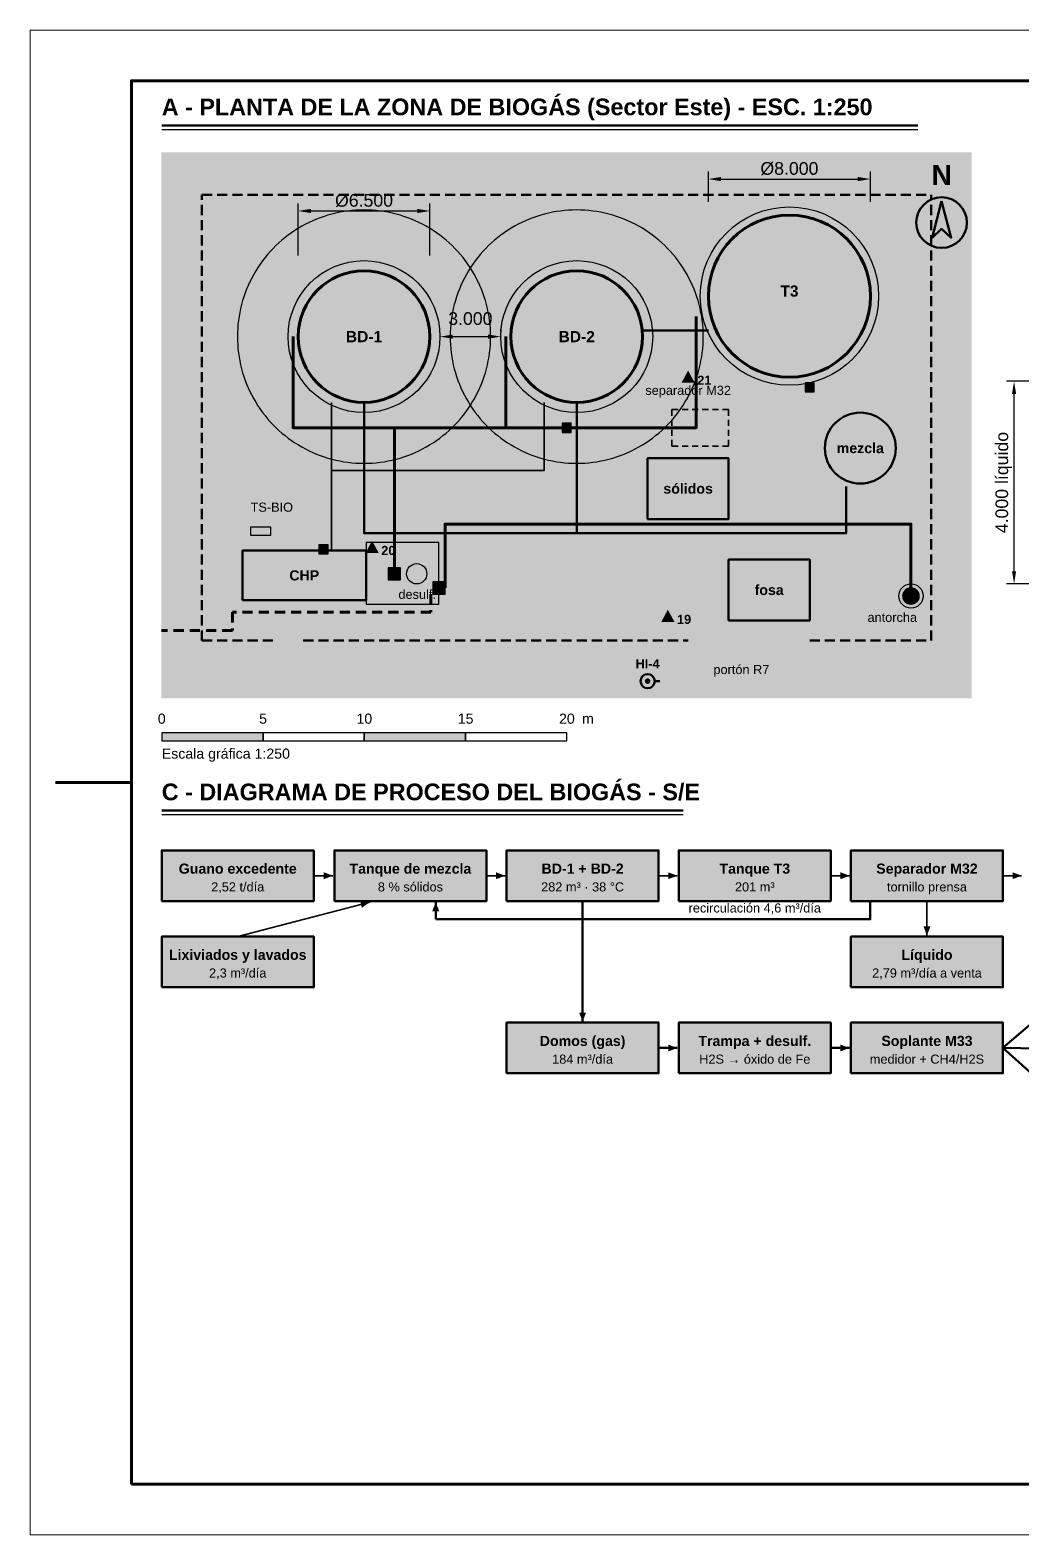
# Model space of a CAD drawing. Header units: millimetres. Extents: x 0 to 420, y 0 to 297.
# Drawn here: x 0 to 195.8, y 0 to 297 of the extents above; entities that cross this region are included whole.
import ezdxf
from ezdxf.enums import TextEntityAlignment as Align

# ---------------------------------------------------------------- set-up
doc = ezdxf.new("R2010")
doc.units = ezdxf.units.MM
doc.header["$LTSCALE"] = 0.5
for name, color, linetype, lineweight in [('CONTORNO', 7, 'CONTINUOUS', 50), ('COTAS', 7, 'CONTINUOUS', 25), ('FINO', 7, 'CONTINUOUS', 25), ('HOJA', 8, 'CONTINUOUS', 13), ('RECUADRO', 7, 'CONTINUOUS', 70), ('RELLENO', 9, 'CONTINUOUS', 13), ('TEXTO', 7, 'CONTINUOUS', 25)]:
    doc.layers.add(name, color=color, linetype=linetype, lineweight=lineweight)
doc.styles.add('NEGRITA', font='arialbd.ttf')
doc.styles.get("Standard").update_dxf_attribs({"font": 'arial.ttf'})
doc.dimstyles.new('IRAM', dxfattribs={"dimtxt": 2.5, "dimasz": 2.5, "dimexe": 1.5, "dimexo": 1, "dimgap": 0.8, "dimtad": 1, "dimdec": 1, "dimtxsty": 'Standard', "dimcen": 2.5, "dimazin": 3, "dimtfac": 1, "dimtmove": 0, "dimatfit": 3})

msp = doc.modelspace()

# ---------------------------------------------------------------- hatches: boundary and pattern name
at = {"layer": 'CONTORNO'}
msp.add_hatch(color=7, dxfattribs=at).paths.add_polyline_path([(180, 263.25), (180, 257.75), (181.9, 256)])
at = {"layer": 'CONTORNO', "true_color": 0x555555}
for points in [[(59.8, 130.1), (58, 130.784), (58, 129.416)], [(93.8, 130.1), (92, 130.784), (92, 129.416)], [(127.8, 130.1), (126, 130.784), (126, 129.416)], [(161.8, 130.1), (160, 130.784), (160, 129.416)], [(195.8, 130.1), (194, 130.784), (194, 129.416)], [(177.1, 118.3), (177.784, 120.1), (176.416, 120.1)]]:
    msp.add_hatch(color=7, dxfattribs=at).paths.add_polyline_path(points)
at = {"layer": 'CONTORNO', "true_color": 0x288cc8}
for points in [[(67.1, 124.9), (65.1857, 125.10809), (65.5306, 123.78428)], [(80.1, 124.9), (79.416, 123.1), (80.784, 123.1)]]:
    msp.add_hatch(color=7, dxfattribs=at).paths.add_polyline_path(points)
at = {"layer": 'CONTORNO', "true_color": 0xd4a700}
for points in [[(109.1, 101.3), (109.784, 103.1), (108.416, 103.1)], [(127.8, 96.1), (126, 96.784), (126, 95.416)], [(161.8, 96.1), (160, 96.784), (160, 95.416)]]:
    msp.add_hatch(color=7, dxfattribs=at).paths.add_polyline_path(points)
at = {"layer": 'RELLENO', "true_color": 0xf2f5ee}
msp.add_hatch(color=7, dxfattribs=at).paths.add_polyline_path([(25.94, 165.1), (185.94, 165.1), (185.94, 272.9), (25.94, 272.9)])
at = {"layer": 'RELLENO', "true_color": 0xfff8e0}
msp.add_hatch(color=7, dxfattribs=at).paths.add_polyline_path([(33.94, 176.5), (177.94, 176.5), (177.94, 264.5), (33.94, 264.5)])
at = {"layer": 'RELLENO', "true_color": 0xdedede}
h = msp.add_hatch(color=7, dxfattribs=at)
edge = h.paths.add_edge_path()
edge.add_arc((149.94, 244.5), 17.6, 0, 360)
at = {"layer": 'RELLENO', "true_color": 0xdae6c8}
h = msp.add_hatch(color=7, dxfattribs=at)
edge = h.paths.add_edge_path()
edge.add_arc((149.94, 244.5), 16, 0, 360)
at = {"layer": 'RELLENO', "true_color": 0xdedede}
h = msp.add_hatch(color=7, dxfattribs=at)
edge = h.paths.add_edge_path()
edge.add_arc((65.94, 236.5), 15, 0, 360)
at = {"layer": 'RELLENO', "true_color": 0xd0e0dc}
h = msp.add_hatch(color=7, dxfattribs=at)
edge = h.paths.add_edge_path()
edge.add_arc((65.94, 236.5), 13, 0, 360)
at = {"layer": 'RELLENO', "true_color": 0xdedede}
h = msp.add_hatch(color=7, dxfattribs=at)
edge = h.paths.add_edge_path()
edge.add_arc((107.94, 236.5), 15, 0, 360)
at = {"layer": 'RELLENO', "true_color": 0xd0e0dc}
h = msp.add_hatch(color=7, dxfattribs=at)
edge = h.paths.add_edge_path()
edge.add_arc((107.94, 236.5), 13, 0, 360)
at = {"layer": 'RELLENO', "true_color": 0xc8102e}
for points in [[(128.64, 227.4), (131.24, 227.4), (129.94, 229.8)], [(66.24, 193.8), (68.84, 193.8), (67.54, 196.2)], [(124.64, 180.2), (127.24, 180.2), (125.94, 182.6)]]:
    msp.add_hatch(color=7, dxfattribs=at).paths.add_polyline_path(points)
at = {"layer": 'RELLENO', "true_color": 0xf0be28}
for points in [[(153.04, 225.6), (154.84, 225.6), (154.84, 227.4), (153.04, 227.4)], [(105.04, 217.6), (106.84, 217.6), (106.84, 219.4), (105.04, 219.4)], [(57.04, 193.6), (58.84, 193.6), (58.84, 195.4), (57.04, 195.4)]]:
    msp.add_hatch(color=7, dxfattribs=at).paths.add_polyline_path(points)
at = {"layer": 'RELLENO', "true_color": 0xe2e2e2}
h = msp.add_hatch(color=7, dxfattribs=at)
edge = h.paths.add_edge_path()
edge.add_arc((163.94, 214.5), 7, 0, 360)
at = {"layer": 'RELLENO', "true_color": 0xece4d6}
msp.add_hatch(color=7, dxfattribs=at).paths.add_polyline_path([(121.94, 200.5), (137.94, 200.5), (137.94, 212.5), (121.94, 212.5)])
at = {"layer": 'RELLENO', "true_color": 0xb7d4c0}
msp.add_hatch(color=7, dxfattribs=at).paths.add_polyline_path([(41.94, 184.5), (66.34, 184.5), (66.34, 194.26), (41.94, 194.26)])
at = {"layer": 'RELLENO', "true_color": 0xececec}
msp.add_hatch(color=7, dxfattribs=at).paths.add_polyline_path([(66.34, 183.7), (80.74, 183.7), (80.74, 195.86), (66.34, 195.86)])
at = {"layer": 'RELLENO', "true_color": 0xffffff}
msp.add_hatch(color=7, dxfattribs=at).paths.add_polyline_path([(70.74, 188.5), (73.14, 188.5), (73.14, 190.9), (70.74, 190.9)])
h = msp.add_hatch(color=7, dxfattribs=at)
edge = h.paths.add_edge_path()
edge.add_arc((76.34, 189.7), 2, 0, 360)
at = {"layer": 'RELLENO', "true_color": 0xcdb896}
msp.add_hatch(color=7, dxfattribs=at).paths.add_polyline_path([(137.94, 180.5), (153.94, 180.5), (153.94, 192.5), (137.94, 192.5)])
at = {"layer": 'RELLENO', "true_color": 0xc8a014}
msp.add_hatch(color=7, dxfattribs=at).paths.add_polyline_path([(79.54, 185.7), (81.94, 185.7), (81.94, 188.1), (79.54, 188.1)])
at = {"layer": 'RELLENO', "true_color": 0x464646}
h = msp.add_hatch(color=7, dxfattribs=at)
edge = h.paths.add_edge_path()
edge.add_arc((173.94, 185.3), 1.52, 0, 360)
at = {"layer": 'RELLENO', "true_color": 0xd8d8d8}
msp.add_hatch(color=7, dxfattribs=at).paths.add_polyline_path([(129.94, 165.1), (161.94, 165.1), (161.94, 176.5), (129.94, 176.5)])
at = {"layer": 'RELLENO', "true_color": 0xc8102e}
h = msp.add_hatch(color=7, dxfattribs=at)
edge = h.paths.add_edge_path()
edge.add_arc((121.94, 168.5), 0.55, 0, 360)
at = {"layer": 'RELLENO', "true_color": 0x000000}
for points in [[(26, 156.7), (46, 156.7), (46, 158.3), (26, 158.3)], [(66, 156.7), (86, 156.7), (86, 158.3), (66, 158.3)]]:
    msp.add_hatch(color=7, dxfattribs=at).paths.add_polyline_path(points)
at = {"layer": 'RELLENO', "true_color": 0xecf3e8}
for points in [[(26, 125.1), (56, 125.1), (56, 135.1), (26, 135.1)], [(60.1, 125.1), (90.1, 125.1), (90.1, 135.1), (60.1, 135.1)], [(94.1, 125.1), (124.1, 125.1), (124.1, 135.1), (94.1, 135.1)], [(128.1, 125.1), (158.1, 125.1), (158.1, 135.1), (128.1, 135.1)], [(162.1, 125.1), (192.1, 125.1), (192.1, 135.1), (162.1, 135.1)]]:
    msp.add_hatch(color=7, dxfattribs=at).paths.add_polyline_path(points)
at = {"layer": 'RELLENO', "true_color": 0xe7eff5}
for points in [[(26, 108.1), (56, 108.1), (56, 118.1), (26, 118.1)], [(162.1, 108.1), (192.1, 108.1), (192.1, 118.1), (162.1, 118.1)]]:
    msp.add_hatch(color=7, dxfattribs=at).paths.add_polyline_path(points)
at = {"layer": 'RELLENO', "true_color": 0xfff3cd}
for points in [[(94.1, 91.1), (124.1, 91.1), (124.1, 101.1), (94.1, 101.1)], [(128.1, 91.1), (158.1, 91.1), (158.1, 101.1), (128.1, 101.1)], [(162.1, 91.1), (192.1, 91.1), (192.1, 101.1), (162.1, 101.1)]]:
    msp.add_hatch(color=7, dxfattribs=at).paths.add_polyline_path(points)

# ---------------------------------------------------------------- linework, layer by layer
at = {"layer": 'CONTORNO'}
for p, q in [((26, 278.2), (175.292, 278.2)), ((26, 143), (128.96, 143))]:
    msp.add_line(p, q, dxfattribs=at)
at = {"layer": 'CONTORNO', "lineweight": 50}
for p, q in [((33.94, 263.5), (33.94, 264.5)), ((33.94, 264.5), (35.94, 264.5)), ((36.94, 264.5), (38.94, 264.5)), ((39.94, 264.5), (41.94, 264.5)), ((42.94, 264.5), (44.94, 264.5)), ((45.94, 264.5), (47.94, 264.5)), ((48.94, 264.5), (50.94, 264.5)), ((51.94, 264.5), (53.94, 264.5)), ((54.94, 264.5), (56.94, 264.5)), ((57.94, 264.5), (59.94, 264.5)), ((60.94, 264.5), (62.94, 264.5)), ((63.94, 264.5), (65.94, 264.5)), ((66.94, 264.5), (68.94, 264.5)), ((69.94, 264.5), (71.94, 264.5)), ((72.94, 264.5), (74.94, 264.5)), ((75.94, 264.5), (77.94, 264.5)), ((78.94, 264.5), (80.94, 264.5)), ((81.94, 264.5), (83.94, 264.5)), ((84.94, 264.5), (86.94, 264.5)), ((87.94, 264.5), (89.94, 264.5)), ((90.94, 264.5), (92.94, 264.5)), ((93.94, 264.5), (95.94, 264.5)), ((96.94, 264.5), (98.94, 264.5)), ((99.94, 264.5), (101.94, 264.5)), ((102.94, 264.5), (104.94, 264.5)), ((105.94, 264.5), (107.94, 264.5)), ((108.94, 264.5), (110.94, 264.5)), ((111.94, 264.5), (113.94, 264.5)), ((114.94, 264.5), (116.94, 264.5)), ((117.94, 264.5), (119.94, 264.5)), ((120.94, 264.5), (122.94, 264.5)), ((123.94, 264.5), (125.94, 264.5)), ((126.94, 264.5), (128.94, 264.5)), ((129.94, 264.5), (131.94, 264.5)), ((132.94, 264.5), (134.94, 264.5)), ((135.94, 264.5), (137.94, 264.5)), ((138.94, 264.5), (140.94, 264.5)), ((141.94, 264.5), (143.94, 264.5)), ((144.94, 264.5), (146.94, 264.5)), ((147.94, 264.5), (149.94, 264.5)), ((150.94, 264.5), (152.94, 264.5)), ((153.94, 264.5), (155.94, 264.5)), ((156.94, 264.5), (158.94, 264.5)), ((159.94, 264.5), (161.94, 264.5)), ((162.94, 264.5), (164.94, 264.5)), ((165.94, 264.5), (167.94, 264.5)), ((168.94, 264.5), (170.94, 264.5)), ((171.94, 264.5), (173.94, 264.5)), ((174.94, 264.5), (176.94, 264.5)), ((177.94, 263.5), (177.94, 264.5)), ((33.94, 260.5), (33.94, 262.5)), ((177.94, 260.5), (177.94, 262.5)), ((33.94, 257.5), (33.94, 259.5)), ((177.94, 257.5), (177.94, 259.5)), ((33.94, 254.5), (33.94, 256.5)), ((177.94, 254.5), (177.94, 256.5)), ((33.94, 251.5), (33.94, 253.5)), ((177.94, 251.5), (177.94, 253.5)), ((33.94, 248.5), (33.94, 250.5)), ((177.94, 248.5), (177.94, 250.5)), ((33.94, 245.5), (33.94, 247.5)), ((177.94, 245.5), (177.94, 247.5)), ((33.94, 242.5), (33.94, 244.5)), ((177.94, 242.5), (177.94, 244.5)), ((33.94, 239.5), (33.94, 241.5)), ((177.94, 239.5), (177.94, 241.5)), ((33.94, 236.5), (33.94, 238.5)), ((177.94, 236.5), (177.94, 238.5)), ((33.94, 233.5), (33.94, 235.5)), ((177.94, 233.5), (177.94, 235.5)), ((33.94, 230.5), (33.94, 232.5)), ((177.94, 230.5), (177.94, 232.5)), ((33.94, 227.5), (33.94, 229.5)), ((177.94, 227.5), (177.94, 229.5)), ((33.94, 224.5), (33.94, 226.5)), ((177.94, 224.5), (177.94, 226.5)), ((33.94, 221.5), (33.94, 223.5)), ((177.94, 221.5), (177.94, 223.5)), ((33.94, 218.5), (33.94, 220.5)), ((177.94, 218.5), (177.94, 220.5)), ((33.94, 215.5), (33.94, 217.5)), ((177.94, 215.5), (177.94, 217.5)), ((33.94, 212.5), (33.94, 214.5)), ((177.94, 212.5), (177.94, 214.5)), ((33.94, 209.5), (33.94, 211.5)), ((177.94, 209.5), (177.94, 211.5)), ((33.94, 206.5), (33.94, 208.5)), ((177.94, 206.5), (177.94, 208.5)), ((33.94, 203.5), (33.94, 205.5)), ((177.94, 203.5), (177.94, 205.5)), ((33.94, 200.5), (33.94, 202.5)), ((177.94, 200.5), (177.94, 202.5)), ((33.94, 197.5), (33.94, 199.5)), ((177.94, 197.5), (177.94, 199.5)), ((33.94, 194.5), (33.94, 196.5)), ((177.94, 194.5), (177.94, 196.5)), ((33.94, 191.5), (33.94, 193.5)), ((177.94, 191.5), (177.94, 193.5)), ((33.94, 188.5), (33.94, 190.5)), ((177.94, 188.5), (177.94, 190.5)), ((33.94, 185.5), (33.94, 187.5)), ((177.94, 185.5), (177.94, 187.5)), ((33.94, 182.5), (33.94, 184.5)), ((177.94, 182.5), (177.94, 184.5)), ((33.94, 179.5), (33.94, 181.5)), ((177.94, 179.5), (177.94, 181.5)), ((33.94, 176.5), (33.94, 178.5)), ((177.94, 176.5), (177.94, 178.5)), ((33.94, 176.5), (35.94, 176.5)), ((36.94, 176.5), (38.94, 176.5)), ((39.94, 176.5), (41.94, 176.5)), ((42.94, 176.5), (44.94, 176.5)), ((45.94, 176.5), (47.94, 176.5)), ((53.94, 176.5), (55.94, 176.5)), ((56.94, 176.5), (58.94, 176.5)), ((59.94, 176.5), (61.94, 176.5)), ((62.94, 176.5), (64.94, 176.5)), ((65.94, 176.5), (67.94, 176.5)), ((68.94, 176.5), (70.94, 176.5)), ((71.94, 176.5), (73.94, 176.5)), ((74.94, 176.5), (76.94, 176.5)), ((77.94, 176.5), (79.94, 176.5)), ((80.94, 176.5), (82.94, 176.5)), ((83.94, 176.5), (85.94, 176.5)), ((86.94, 176.5), (88.94, 176.5)), ((89.94, 176.5), (91.94, 176.5)), ((92.94, 176.5), (94.94, 176.5)), ((95.94, 176.5), (97.94, 176.5)), ((98.94, 176.5), (100.94, 176.5)), ((101.94, 176.5), (103.94, 176.5)), ((104.94, 176.5), (106.94, 176.5)), ((107.94, 176.5), (109.94, 176.5)), ((110.94, 176.5), (112.94, 176.5)), ((113.94, 176.5), (115.94, 176.5)), ((116.94, 176.5), (118.94, 176.5)), ((119.94, 176.5), (121.94, 176.5)), ((122.94, 176.5), (124.94, 176.5)), ((125.94, 176.5), (127.94, 176.5)), ((128.94, 176.5), (129.94, 176.5)), ((153.94, 176.5), (155.94, 176.5)), ((156.94, 176.5), (158.94, 176.5)), ((159.94, 176.5), (161.94, 176.5)), ((162.94, 176.5), (164.94, 176.5)), ((165.94, 176.5), (167.94, 176.5)), ((168.94, 176.5), (170.94, 176.5)), ((171.94, 176.5), (173.94, 176.5)), ((174.94, 176.5), (176.94, 176.5))]:
    msp.add_line(p, q, dxfattribs=at)
at = {"layer": 'CONTORNO', "lineweight": 35}
for p, q in [((127.94, 222.1), (126.74, 222.1)), ((126.74, 222.1), (126.74, 220.9)), ((126.74, 220.1), (126.74, 218.9)), ((129.94, 222.1), (128.74, 222.1)), ((131.94, 222.1), (130.74, 222.1)), ((133.94, 222.1), (132.74, 222.1)), ((135.94, 222.1), (134.74, 222.1)), ((137.94, 222.1), (136.74, 222.1)), ((137.94, 220.9), (137.94, 222.1)), ((137.94, 218.9), (137.94, 220.1)), ((126.74, 218.1), (126.74, 216.9)), ((137.94, 216.9), (137.94, 218.1)), ((126.74, 216.1), (126.74, 214.9)), ((126.74, 214.9), (127.94, 214.9)), ((128.74, 214.9), (129.94, 214.9)), ((130.74, 214.9), (131.94, 214.9)), ((132.74, 214.9), (133.94, 214.9)), ((134.74, 214.9), (135.94, 214.9)), ((136.74, 214.9), (137.94, 214.9)), ((137.94, 214.9), (137.94, 216.1))]:
    msp.add_line(p, q, dxfattribs=at)
at = {"layer": 'CONTORNO', "lineweight": 70, "true_color": 0xd4a700}
for p, q in [((79.14, 185.7), (79.14, 183.7)), ((40.74, 182.1), (39.94, 182.1)), ((39.94, 182.1), (39.94, 180.1)), ((43.94, 182.1), (41.94, 182.1)), ((47.14, 182.1), (45.14, 182.1)), ((50.34, 182.1), (48.34, 182.1)), ((53.54, 182.1), (51.54, 182.1)), ((56.74, 182.1), (54.74, 182.1)), ((59.94, 182.1), (57.94, 182.1)), ((63.14, 182.1), (61.14, 182.1)), ((66.34, 182.1), (64.34, 182.1)), ((69.54, 182.1), (67.54, 182.1)), ((72.74, 182.1), (70.74, 182.1)), ((75.94, 182.1), (73.94, 182.1)), ((79.14, 182.1), (77.14, 182.1)), ((79.14, 182.5), (79.14, 182.1)), ((27.14, 178.5), (25.94, 178.5)), ((30.34, 178.5), (28.34, 178.5)), ((33.54, 178.5), (31.54, 178.5)), ((36.74, 178.5), (34.74, 178.5)), ((39.94, 178.5), (37.94, 178.5)), ((39.94, 178.9), (39.94, 178.5))]:
    msp.add_line(p, q, dxfattribs=at)
at = {"layer": 'CONTORNO', "true_color": 0xc8102e}
msp.add_line((123.34, 168.5), (124.34, 168.5), dxfattribs=at)
at = {"layer": 'CONTORNO', "lineweight": 35, "true_color": 0x555555}
for p, q in [((56, 130.1), (59.8, 130.1)), ((90.1, 130.1), (93.8, 130.1)), ((124.1, 130.1), (127.8, 130.1)), ((158.1, 130.1), (161.8, 130.1)), ((192.1, 130.1), (195.8, 130.1)), ((177.1, 125.1), (177.1, 118.3))]:
    msp.add_line(p, q, dxfattribs=at)
at = {"layer": 'CONTORNO', "lineweight": 35, "true_color": 0x288cc8}
msp.add_line((41, 118.1), (67.1, 124.9), dxfattribs=at)
at = {"layer": 'CONTORNO', "lineweight": 50, "true_color": 0x288cc8}
msp.add_line((80.1, 121.5), (80.1, 124.9), dxfattribs=at)
at = {"layer": 'CONTORNO', "lineweight": 50, "true_color": 0xd4a700}
for p, q in [((109.1, 125.1), (109.1, 101.3)), ((192.1, 96.1), (205.7, 107.8)), ((124.1, 96.1), (127.8, 96.1)), ((158.1, 96.1), (161.8, 96.1)), ((192.1, 96.1), (205.7, 95.9)), ((192.1, 96.1), (205.7, 83.9))]:
    msp.add_line(p, q, dxfattribs=at)
at = {"layer": 'CONTORNO'}
for points in [[(180, 263.25), (178.1, 256), (180, 257.75), (181.9, 256)], [(121.94, 200.5), (137.94, 200.5), (137.94, 212.5), (121.94, 212.5)], [(41.94, 184.5), (66.34, 184.5), (66.34, 194.26), (41.94, 194.26)], [(137.94, 180.5), (153.94, 180.5), (153.94, 192.5), (137.94, 192.5)]]:
    msp.add_lwpolyline(points, close=True, dxfattribs=at)
at = {"layer": 'CONTORNO', "lineweight": 70, "true_color": 0xd4a700}
for points in [[(51.94, 236.5), (51.94, 218.5), (131.54, 218.5), (131.54, 240.5)], [(93.94, 236.5), (93.94, 218.5)], [(71.94, 218.5), (71.94, 190.9)], [(81.94, 186.9), (81.94, 199.5), (173.94, 199.5), (173.94, 185.3)]]:
    msp.add_lwpolyline(points, dxfattribs=at)
at = {"layer": 'CONTORNO', "lineweight": 50, "true_color": 0x808080}
for points in [[(120.94, 237.7), (133.94, 237.7)], [(107.94, 197.7), (65.94, 197.7), (65.94, 223.5)], [(161.14, 206.9), (161.14, 197.7), (107.94, 197.7), (107.94, 223.5)]]:
    msp.add_lwpolyline(points, dxfattribs=at)
at = {"layer": 'CONTORNO', "lineweight": 35, "true_color": 0xdc2828}
for points in [[(59.54, 223.5), (59.54, 210.1), (59.54, 210.1), (59.54, 194.26)], [(101.54, 223.5), (101.54, 210.1), (59.54, 210.1), (59.54, 194.26)]]:
    msp.add_lwpolyline(points, dxfattribs=at)
at = {"layer": 'CONTORNO', "lineweight": 50}
for points in [[(26, 125.1), (56, 125.1), (56, 135.1), (26, 135.1)], [(60.1, 125.1), (90.1, 125.1), (90.1, 135.1), (60.1, 135.1)], [(94.1, 125.1), (124.1, 125.1), (124.1, 135.1), (94.1, 135.1)], [(128.1, 125.1), (158.1, 125.1), (158.1, 135.1), (128.1, 135.1)], [(162.1, 125.1), (192.1, 125.1), (192.1, 135.1), (162.1, 135.1)], [(26, 108.1), (56, 108.1), (56, 118.1), (26, 118.1)], [(162.1, 108.1), (192.1, 108.1), (192.1, 118.1), (162.1, 118.1)], [(94.1, 91.1), (124.1, 91.1), (124.1, 101.1), (94.1, 101.1)], [(128.1, 91.1), (158.1, 91.1), (158.1, 101.1), (128.1, 101.1)], [(162.1, 91.1), (192.1, 91.1), (192.1, 101.1), (162.1, 101.1)]]:
    msp.add_lwpolyline(points, close=True, dxfattribs=at)
at = {"layer": 'CONTORNO', "lineweight": 50, "true_color": 0x288cc8}
msp.add_lwpolyline([(165.9, 125.1), (165.9, 121.5), (80.1, 121.5)], dxfattribs=at)
at = {"layer": 'CONTORNO', "lineweight": 25}
for centre, radius in [((149.94, 244.5), 17.6), ((65.94, 236.5), 15), ((107.94, 236.5), 15), ((76.34, 189.7), 2)]:
    msp.add_circle(centre, radius, dxfattribs=at)
at = {"layer": 'CONTORNO'}
for centre, radius in [((180, 259), 5), ((173.94, 185.3), 1.52)]:
    msp.add_circle(centre, radius, dxfattribs=at)
at = {"layer": 'CONTORNO', "lineweight": 70}
for centre, radius in [((149.94, 244.5), 16), ((65.94, 236.5), 13), ((107.94, 236.5), 13)]:
    msp.add_circle(centre, radius, dxfattribs=at)
at = {"layer": 'CONTORNO', "lineweight": 50}
msp.add_circle((163.94, 214.5), 7, dxfattribs=at)
at = {"layer": 'CONTORNO', "true_color": 0xc8102e}
msp.add_circle((121.94, 168.5), 1.4, dxfattribs=at)
at = {"layer": 'FINO'}
for p, q in [((26, 277.4), (175.292, 277.4)), ((26, 142.2), (128.96, 142.2))]:
    msp.add_line(p, q, dxfattribs=at)
at = {"layer": 'FINO', "true_color": 0xd4a700}
for p, q in [((63.53942, 261.38448), (62.74307, 261.29475)), ((64.33824, 261.44863), (63.53942, 261.38448)), ((65.13871, 261.48716), (64.33824, 261.44863)), ((65.94, 261.5), (65.13871, 261.48716)), ((66.74129, 261.48716), (65.94, 261.5)), ((67.54176, 261.44863), (66.74129, 261.48716)), ((68.34058, 261.38448), (67.54176, 261.44863)), ((69.13693, 261.29475), (68.34058, 261.38448)), ((105.53942, 261.38448), (104.74307, 261.29475)), ((106.33824, 261.44863), (105.53942, 261.38448)), ((107.13871, 261.48716), (106.33824, 261.44863)), ((107.94, 261.5), (107.13871, 261.48716)), ((108.74129, 261.48716), (107.94, 261.5)), ((109.54176, 261.44863), (108.74129, 261.48716)), ((110.34058, 261.38448), (109.54176, 261.44863)), ((111.13693, 261.29475), (110.34058, 261.38448)), ((54.37654, 258.66498), (53.67206, 258.28297)), ((55.09291, 259.02422), (54.37654, 258.66498)), ((55.82042, 259.36032), (55.09291, 259.02422)), ((56.55832, 259.67292), (55.82042, 259.36032)), ((57.30587, 259.96171), (56.55832, 259.67292)), ((58.06229, 260.22639), (57.30587, 259.96171)), ((58.82681, 260.4667), (58.06229, 260.22639)), ((59.59864, 260.68237), (58.82681, 260.4667)), ((60.37698, 260.8732), (59.59864, 260.68237)), ((61.16103, 261.03898), (60.37698, 260.8732)), ((61.95, 261.17954), (61.16103, 261.03898)), ((62.74307, 261.29475), (61.95, 261.17954)), ((69.93, 261.17954), (69.13693, 261.29475)), ((70.71897, 261.03898), (69.93, 261.17954)), ((71.50302, 260.8732), (70.71897, 261.03898)), ((72.28136, 260.68237), (71.50302, 260.8732)), ((73.05319, 260.4667), (72.28136, 260.68237)), ((73.81771, 260.22639), (73.05319, 260.4667)), ((74.57413, 259.96171), (73.81771, 260.22639)), ((75.32168, 259.67292), (74.57413, 259.96171)), ((76.05958, 259.36032), (75.32168, 259.67292)), ((76.78709, 259.02422), (76.05958, 259.36032)), ((77.50346, 258.66498), (76.78709, 259.02422)), ((78.20794, 258.28297), (77.50346, 258.66498)), ((96.37654, 258.66498), (95.67206, 258.28297)), ((97.09291, 259.02422), (96.37654, 258.66498)), ((97.82042, 259.36032), (97.09291, 259.02422)), ((98.55832, 259.67292), (97.82042, 259.36032)), ((99.30587, 259.96171), (98.55832, 259.67292)), ((100.06229, 260.22639), (99.30587, 259.96171)), ((100.82681, 260.4667), (100.06229, 260.22639)), ((101.59864, 260.68237), (100.82681, 260.4667)), ((102.37698, 260.8732), (101.59864, 260.68237)), ((103.16103, 261.03898), (102.37698, 260.8732)), ((103.95, 261.17954), (103.16103, 261.03898)), ((104.74307, 261.29475), (103.95, 261.17954)), ((111.93, 261.17954), (111.13693, 261.29475)), ((112.71897, 261.03898), (111.93, 261.17954)), ((113.50302, 260.8732), (112.71897, 261.03898)), ((114.28136, 260.68237), (113.50302, 260.8732)), ((115.05319, 260.4667), (114.28136, 260.68237)), ((115.81771, 260.22639), (115.05319, 260.4667)), ((116.57413, 259.96171), (115.81771, 260.22639)), ((117.32168, 259.67292), (116.57413, 259.96171)), ((118.05958, 259.36032), (117.32168, 259.67292)), ((118.78709, 259.02422), (118.05958, 259.36032)), ((119.50346, 258.66498), (118.78709, 259.02422)), ((120.20794, 258.28297), (119.50346, 258.66498)), ((49.73429, 255.53615), (49.13248, 255.00695)), ((50.35275, 256.04579), (49.73429, 255.53615)), ((50.98724, 256.53534), (50.35275, 256.04579)), ((51.63708, 257.00431), (50.98724, 256.53534)), ((52.30163, 257.4522), (51.63708, 257.00431)), ((52.98019, 257.87857), (52.30163, 257.4522)), ((53.67206, 258.28297), (52.98019, 257.87857)), ((78.89981, 257.87857), (78.20794, 258.28297)), ((79.57837, 257.4522), (78.89981, 257.87857)), ((80.24292, 257.00431), (79.57837, 257.4522)), ((80.89276, 256.53534), (80.24292, 257.00431)), ((81.52725, 256.04579), (80.89276, 256.53534)), ((82.14571, 255.53615), (81.52725, 256.04579)), ((82.74752, 255.00695), (82.14571, 255.53615)), ((91.73429, 255.53615), (91.13248, 255.00695)), ((92.35275, 256.04579), (91.73429, 255.53615)), ((92.98724, 256.53534), (92.35275, 256.04579)), ((93.63708, 257.00431), (92.98724, 256.53534)), ((94.30163, 257.4522), (93.63708, 257.00431)), ((94.98019, 257.87857), (94.30163, 257.4522)), ((95.67206, 258.28297), (94.98019, 257.87857)), ((120.89981, 257.87857), (120.20794, 258.28297)), ((121.57837, 257.4522), (120.89981, 257.87857)), ((122.24292, 257.00431), (121.57837, 257.4522)), ((122.89276, 256.53534), (122.24292, 257.00431)), ((123.52725, 256.04579), (122.89276, 256.53534)), ((124.14571, 255.53615), (123.52725, 256.04579)), ((124.74752, 255.00695), (124.14571, 255.53615)), ((46.90385, 252.70571), (46.39421, 252.08725)), ((47.43305, 253.30752), (46.90385, 252.70571)), ((47.98127, 253.89206), (47.43305, 253.30752)), ((48.54794, 254.45873), (47.98127, 253.89206)), ((49.13248, 255.00695), (48.54794, 254.45873)), ((83.33206, 254.45873), (82.74752, 255.00695)), ((83.89873, 253.89206), (83.33206, 254.45873)), ((84.44695, 253.30752), (83.89873, 253.89206)), ((84.97615, 252.70571), (84.44695, 253.30752)), ((85.48579, 252.08725), (84.97615, 252.70571)), ((88.90385, 252.70571), (88.39421, 252.08725)), ((89.43305, 253.30752), (88.90385, 252.70571)), ((89.98127, 253.89206), (89.43305, 253.30752)), ((90.54794, 254.45873), (89.98127, 253.89206)), ((91.13248, 255.00695), (90.54794, 254.45873)), ((125.33206, 254.45873), (124.74752, 255.00695)), ((125.89873, 253.89206), (125.33206, 254.45873)), ((126.44695, 253.30752), (125.89873, 253.89206)), ((126.97615, 252.70571), (126.44695, 253.30752)), ((127.48579, 252.08725), (126.97615, 252.70571)), ((44.9878, 250.13837), (44.56143, 249.45981)), ((45.43569, 250.80292), (44.9878, 250.13837)), ((45.90466, 251.45276), (45.43569, 250.80292)), ((46.39421, 252.08725), (45.90466, 251.45276)), ((85.97534, 251.45276), (85.48579, 252.08725)), ((86.44431, 250.80292), (85.97534, 251.45276)), ((86.8922, 250.13837), (86.44431, 250.80292)), ((86.9878, 250.13837), (86.56143, 249.45981)), ((87.31857, 249.45981), (86.8922, 250.13837)), ((87.43569, 250.80292), (86.9878, 250.13837)), ((87.90466, 251.45276), (87.43569, 250.80292)), ((88.39421, 252.08725), (87.90466, 251.45276)), ((127.97534, 251.45276), (127.48579, 252.08725)), ((128.44431, 250.80292), (127.97534, 251.45276)), ((128.8922, 250.13837), (128.44431, 250.80292)), ((129.31857, 249.45981), (128.8922, 250.13837)), ((43.07968, 246.61958), (42.76708, 245.88168)), ((43.41578, 247.34709), (43.07968, 246.61958)), ((43.77502, 248.06346), (43.41578, 247.34709)), ((44.15703, 248.76794), (43.77502, 248.06346)), ((44.56143, 249.45981), (44.15703, 248.76794)), ((85.07968, 246.61958), (84.76708, 245.88168)), ((85.41578, 247.34709), (85.07968, 246.61958)), ((85.77502, 248.06346), (85.41578, 247.34709)), ((86.15703, 248.76794), (85.77502, 248.06346)), ((86.56143, 249.45981), (86.15703, 248.76794)), ((87.72297, 248.76794), (87.31857, 249.45981)), ((88.10498, 248.06346), (87.72297, 248.76794)), ((88.46422, 247.34709), (88.10498, 248.06346)), ((88.80032, 246.61958), (88.46422, 247.34709)), ((89.11292, 245.88168), (88.80032, 246.61958)), ((129.72297, 248.76794), (129.31857, 249.45981)), ((130.10498, 248.06346), (129.72297, 248.76794)), ((130.46422, 247.34709), (130.10498, 248.06346)), ((130.80032, 246.61958), (130.46422, 247.34709)), ((131.11292, 245.88168), (130.80032, 246.61958)), ((41.9733, 243.61319), (41.75763, 242.84136)), ((42.21361, 244.37771), (41.9733, 243.61319)), ((42.47829, 245.13413), (42.21361, 244.37771)), ((42.76708, 245.88168), (42.47829, 245.13413)), ((83.9733, 243.61319), (83.75763, 242.84136)), ((84.21361, 244.37771), (83.9733, 243.61319)), ((84.47829, 245.13413), (84.21361, 244.37771)), ((84.76708, 245.88168), (84.47829, 245.13413)), ((89.40171, 245.13413), (89.11292, 245.88168)), ((89.66639, 244.37771), (89.40171, 245.13413)), ((89.9067, 243.61319), (89.66639, 244.37771)), ((90.12237, 242.84136), (89.9067, 243.61319)), ((131.40171, 245.13413), (131.11292, 245.88168)), ((131.66639, 244.37771), (131.40171, 245.13413)), ((131.9067, 243.61319), (131.66639, 244.37771)), ((132.12237, 242.84136), (131.9067, 243.61319)), ((41.40102, 241.27897), (41.26046, 240.49)), ((41.5668, 242.06302), (41.40102, 241.27897)), ((41.75763, 242.84136), (41.5668, 242.06302)), ((83.40102, 241.27897), (83.26046, 240.49)), ((83.5668, 242.06302), (83.40102, 241.27897)), ((83.75763, 242.84136), (83.5668, 242.06302)), ((90.3132, 242.06302), (90.12237, 242.84136)), ((90.47898, 241.27897), (90.3132, 242.06302)), ((90.61954, 240.49), (90.47898, 241.27897)), ((132.3132, 242.06302), (132.12237, 242.84136)), ((132.47898, 241.27897), (132.3132, 242.06302)), ((132.61954, 240.49), (132.47898, 241.27897)), ((40.99137, 238.10176), (40.95284, 237.30129)), ((41.05552, 238.90058), (40.99137, 238.10176)), ((41.14525, 239.69693), (41.05552, 238.90058)), ((41.26046, 240.49), (41.14525, 239.69693)), ((82.99137, 238.10176), (82.95284, 237.30129)), ((83.05552, 238.90058), (82.99137, 238.10176)), ((83.14525, 239.69693), (83.05552, 238.90058)), ((83.26046, 240.49), (83.14525, 239.69693)), ((90.73475, 239.69693), (90.61954, 240.49)), ((90.82448, 238.90058), (90.73475, 239.69693)), ((90.88863, 238.10176), (90.82448, 238.90058)), ((90.92716, 237.30129), (90.88863, 238.10176)), ((132.73475, 239.69693), (132.61954, 240.49)), ((132.82448, 238.90058), (132.73475, 239.69693)), ((132.88863, 238.10176), (132.82448, 238.90058)), ((132.92716, 237.30129), (132.88863, 238.10176)), ((40.95284, 237.30129), (40.94, 236.5)), ((40.94, 236.5), (40.95284, 235.69871)), ((40.95284, 235.69871), (40.99137, 234.89824)), ((40.99137, 234.89824), (41.05552, 234.09942)), ((82.95284, 237.30129), (82.94, 236.5)), ((82.94, 236.5), (82.95284, 235.69871)), ((82.95284, 235.69871), (82.99137, 234.89824)), ((82.99137, 234.89824), (83.05552, 234.09942)), ((90.82448, 234.09942), (90.88863, 234.89824)), ((90.88863, 234.89824), (90.92716, 235.69871)), ((90.94, 236.5), (90.92716, 237.30129)), ((90.92716, 235.69871), (90.94, 236.5)), ((132.82448, 234.09942), (132.88863, 234.89824)), ((132.88863, 234.89824), (132.92716, 235.69871)), ((132.94, 236.5), (132.92716, 237.30129)), ((132.92716, 235.69871), (132.94, 236.5)), ((41.05552, 234.09942), (41.14525, 233.30307)), ((41.14525, 233.30307), (41.26046, 232.51)), ((41.26046, 232.51), (41.40102, 231.72103)), ((41.40102, 231.72103), (41.5668, 230.93698)), ((83.05552, 234.09942), (83.14525, 233.30307)), ((83.14525, 233.30307), (83.26046, 232.51)), ((83.26046, 232.51), (83.40102, 231.72103)), ((83.40102, 231.72103), (83.5668, 230.93698)), ((90.3132, 230.93698), (90.47898, 231.72103)), ((90.47898, 231.72103), (90.61954, 232.51)), ((90.61954, 232.51), (90.73475, 233.30307)), ((90.73475, 233.30307), (90.82448, 234.09942)), ((132.3132, 230.93698), (132.47898, 231.72103)), ((132.47898, 231.72103), (132.61954, 232.51)), ((132.61954, 232.51), (132.73475, 233.30307)), ((132.73475, 233.30307), (132.82448, 234.09942)), ((41.5668, 230.93698), (41.75763, 230.15864)), ((41.75763, 230.15864), (41.9733, 229.38681)), ((41.9733, 229.38681), (42.21361, 228.62229)), ((83.5668, 230.93698), (83.75763, 230.15864)), ((83.75763, 230.15864), (83.9733, 229.38681)), ((83.9733, 229.38681), (84.21361, 228.62229)), ((89.66639, 228.62229), (89.9067, 229.38681)), ((89.9067, 229.38681), (90.12237, 230.15864)), ((90.12237, 230.15864), (90.3132, 230.93698)), ((131.66639, 228.62229), (131.9067, 229.38681)), ((131.9067, 229.38681), (132.12237, 230.15864)), ((132.12237, 230.15864), (132.3132, 230.93698)), ((42.21361, 228.62229), (42.47829, 227.86587)), ((42.47829, 227.86587), (42.76708, 227.11832)), ((42.76708, 227.11832), (43.07968, 226.38042)), ((43.07968, 226.38042), (43.41578, 225.65291)), ((84.21361, 228.62229), (84.47829, 227.86587)), ((84.47829, 227.86587), (84.76708, 227.11832)), ((84.76708, 227.11832), (85.07968, 226.38042)), ((85.07968, 226.38042), (85.41578, 225.65291)), ((88.46422, 225.65291), (88.80032, 226.38042)), ((88.80032, 226.38042), (89.11292, 227.11832)), ((89.11292, 227.11832), (89.40171, 227.86587)), ((89.40171, 227.86587), (89.66639, 228.62229)), ((130.46422, 225.65291), (130.80032, 226.38042)), ((130.80032, 226.38042), (131.11292, 227.11832)), ((131.11292, 227.11832), (131.40171, 227.86587)), ((131.40171, 227.86587), (131.66639, 228.62229)), ((43.41578, 225.65291), (43.77502, 224.93654)), ((43.77502, 224.93654), (44.15703, 224.23206)), ((44.15703, 224.23206), (44.56143, 223.54019)), ((44.56143, 223.54019), (44.9878, 222.86163)), ((44.9878, 222.86163), (45.43569, 222.19708)), ((85.41578, 225.65291), (85.77502, 224.93654)), ((85.77502, 224.93654), (86.15703, 224.23206)), ((86.15703, 224.23206), (86.56143, 223.54019)), ((86.44431, 222.19708), (86.8922, 222.86163)), ((86.56143, 223.54019), (86.9878, 222.86163)), ((86.8922, 222.86163), (87.31857, 223.54019)), ((86.9878, 222.86163), (87.43569, 222.19708)), ((87.31857, 223.54019), (87.72297, 224.23206)), ((87.72297, 224.23206), (88.10498, 224.93654)), ((88.10498, 224.93654), (88.46422, 225.65291)), ((128.44431, 222.19708), (128.8922, 222.86163)), ((128.8922, 222.86163), (129.31857, 223.54019)), ((129.31857, 223.54019), (129.72297, 224.23206)), ((129.72297, 224.23206), (130.10498, 224.93654)), ((130.10498, 224.93654), (130.46422, 225.65291)), ((45.43569, 222.19708), (45.90466, 221.54724)), ((45.90466, 221.54724), (46.39421, 220.91275)), ((46.39421, 220.91275), (46.90385, 220.29429)), ((46.90385, 220.29429), (47.43305, 219.69248)), ((84.44695, 219.69248), (84.97615, 220.29429)), ((84.97615, 220.29429), (85.48579, 220.91275)), ((85.48579, 220.91275), (85.97534, 221.54724)), ((85.97534, 221.54724), (86.44431, 222.19708)), ((87.43569, 222.19708), (87.90466, 221.54724)), ((87.90466, 221.54724), (88.39421, 220.91275)), ((88.39421, 220.91275), (88.90385, 220.29429)), ((88.90385, 220.29429), (89.43305, 219.69248)), ((126.44695, 219.69248), (126.97615, 220.29429)), ((126.97615, 220.29429), (127.48579, 220.91275)), ((127.48579, 220.91275), (127.97534, 221.54724)), ((127.97534, 221.54724), (128.44431, 222.19708)), ((47.43305, 219.69248), (47.98127, 219.10794)), ((47.98127, 219.10794), (48.54794, 218.54127)), ((48.54794, 218.54127), (49.13248, 217.99305)), ((49.13248, 217.99305), (49.73429, 217.46385)), ((49.73429, 217.46385), (50.35275, 216.95421)), ((50.35275, 216.95421), (50.98724, 216.46466)), ((80.89276, 216.46466), (81.52725, 216.95421)), ((81.52725, 216.95421), (82.14571, 217.46385)), ((82.14571, 217.46385), (82.74752, 217.99305)), ((82.74752, 217.99305), (83.33206, 218.54127)), ((83.33206, 218.54127), (83.89873, 219.10794)), ((83.89873, 219.10794), (84.44695, 219.69248)), ((89.43305, 219.69248), (89.98127, 219.10794)), ((89.98127, 219.10794), (90.54794, 218.54127)), ((90.54794, 218.54127), (91.13248, 217.99305)), ((91.13248, 217.99305), (91.73429, 217.46385)), ((91.73429, 217.46385), (92.35275, 216.95421)), ((92.35275, 216.95421), (92.98724, 216.46466)), ((122.89276, 216.46466), (123.52725, 216.95421)), ((123.52725, 216.95421), (124.14571, 217.46385)), ((124.14571, 217.46385), (124.74752, 217.99305)), ((124.74752, 217.99305), (125.33206, 218.54127)), ((125.33206, 218.54127), (125.89873, 219.10794)), ((125.89873, 219.10794), (126.44695, 219.69248)), ((50.98724, 216.46466), (51.63708, 215.99569)), ((51.63708, 215.99569), (52.30163, 215.5478)), ((52.30163, 215.5478), (52.98019, 215.12143)), ((52.98019, 215.12143), (53.67206, 214.71703)), ((53.67206, 214.71703), (54.37654, 214.33502)), ((54.37654, 214.33502), (55.09291, 213.97578)), ((55.09291, 213.97578), (55.82042, 213.63968)), ((76.05958, 213.63968), (76.78709, 213.97578)), ((76.78709, 213.97578), (77.50346, 214.33502)), ((77.50346, 214.33502), (78.20794, 214.71703)), ((78.20794, 214.71703), (78.89981, 215.12143)), ((78.89981, 215.12143), (79.57837, 215.5478)), ((79.57837, 215.5478), (80.24292, 215.99569)), ((80.24292, 215.99569), (80.89276, 216.46466)), ((92.98724, 216.46466), (93.63708, 215.99569)), ((93.63708, 215.99569), (94.30163, 215.5478)), ((94.30163, 215.5478), (94.98019, 215.12143)), ((94.98019, 215.12143), (95.67206, 214.71703)), ((95.67206, 214.71703), (96.37654, 214.33502)), ((96.37654, 214.33502), (97.09291, 213.97578)), ((97.09291, 213.97578), (97.82042, 213.63968)), ((118.05958, 213.63968), (118.78709, 213.97578)), ((118.78709, 213.97578), (119.50346, 214.33502)), ((119.50346, 214.33502), (120.20794, 214.71703)), ((120.20794, 214.71703), (120.89981, 215.12143)), ((120.89981, 215.12143), (121.57837, 215.5478)), ((121.57837, 215.5478), (122.24292, 215.99569)), ((122.24292, 215.99569), (122.89276, 216.46466)), ((55.82042, 213.63968), (56.55832, 213.32708)), ((56.55832, 213.32708), (57.30587, 213.03829)), ((57.30587, 213.03829), (58.06229, 212.77361)), ((58.06229, 212.77361), (58.82681, 212.5333)), ((58.82681, 212.5333), (59.59864, 212.31763)), ((59.59864, 212.31763), (60.37698, 212.1268)), ((60.37698, 212.1268), (61.16103, 211.96102)), ((61.16103, 211.96102), (61.95, 211.82046)), ((61.95, 211.82046), (62.74307, 211.70525)), ((62.74307, 211.70525), (63.53942, 211.61552)), ((63.53942, 211.61552), (64.33824, 211.55137)), ((64.33824, 211.55137), (65.13871, 211.51284)), ((65.13871, 211.51284), (65.94, 211.5)), ((65.94, 211.5), (66.74129, 211.51284)), ((66.74129, 211.51284), (67.54176, 211.55137)), ((67.54176, 211.55137), (68.34058, 211.61552)), ((68.34058, 211.61552), (69.13693, 211.70525)), ((69.13693, 211.70525), (69.93, 211.82046)), ((69.93, 211.82046), (70.71897, 211.96102)), ((70.71897, 211.96102), (71.50302, 212.1268)), ((71.50302, 212.1268), (72.28136, 212.31763)), ((72.28136, 212.31763), (73.05319, 212.5333)), ((73.05319, 212.5333), (73.81771, 212.77361)), ((73.81771, 212.77361), (74.57413, 213.03829)), ((74.57413, 213.03829), (75.32168, 213.32708)), ((75.32168, 213.32708), (76.05958, 213.63968)), ((97.82042, 213.63968), (98.55832, 213.32708)), ((98.55832, 213.32708), (99.30587, 213.03829)), ((99.30587, 213.03829), (100.06229, 212.77361)), ((100.06229, 212.77361), (100.82681, 212.5333)), ((100.82681, 212.5333), (101.59864, 212.31763)), ((101.59864, 212.31763), (102.37698, 212.1268)), ((102.37698, 212.1268), (103.16103, 211.96102)), ((103.16103, 211.96102), (103.95, 211.82046)), ((103.95, 211.82046), (104.74307, 211.70525)), ((104.74307, 211.70525), (105.53942, 211.61552)), ((105.53942, 211.61552), (106.33824, 211.55137)), ((106.33824, 211.55137), (107.13871, 211.51284)), ((107.13871, 211.51284), (107.94, 211.5)), ((107.94, 211.5), (108.74129, 211.51284)), ((108.74129, 211.51284), (109.54176, 211.55137)), ((109.54176, 211.55137), (110.34058, 211.61552)), ((110.34058, 211.61552), (111.13693, 211.70525)), ((111.13693, 211.70525), (111.93, 211.82046)), ((111.93, 211.82046), (112.71897, 211.96102)), ((112.71897, 211.96102), (113.50302, 212.1268)), ((113.50302, 212.1268), (114.28136, 212.31763)), ((114.28136, 212.31763), (115.05319, 212.5333)), ((115.05319, 212.5333), (115.81771, 212.77361)), ((115.81771, 212.77361), (116.57413, 213.03829)), ((116.57413, 213.03829), (117.32168, 213.32708)), ((117.32168, 213.32708), (118.05958, 213.63968))]:
    msp.add_line(p, q, dxfattribs=at)
at = {"layer": 'FINO'}
for points in [[(153.04, 225.6), (154.84, 225.6), (154.84, 227.4), (153.04, 227.4)], [(105.04, 217.6), (106.84, 217.6), (106.84, 219.4), (105.04, 219.4)], [(43.54, 197.3), (47.54, 197.3), (47.54, 198.9), (43.54, 198.9)], [(57.04, 193.6), (58.84, 193.6), (58.84, 195.4), (57.04, 195.4)], [(66.34, 183.7), (80.74, 183.7), (80.74, 195.86), (66.34, 195.86)], [(70.74, 188.5), (73.14, 188.5), (73.14, 190.9), (70.74, 190.9)], [(79.54, 185.7), (81.94, 185.7), (81.94, 188.1), (79.54, 188.1)], [(26, 156.7), (46, 156.7), (46, 158.3), (26, 158.3)], [(46, 156.7), (66, 156.7), (66, 158.3), (46, 158.3)], [(66, 156.7), (86, 156.7), (86, 158.3), (66, 158.3)], [(86, 156.7), (106, 156.7), (106, 158.3), (86, 158.3)]]:
    msp.add_lwpolyline(points, close=True, dxfattribs=at)
msp.add_circle((173.94, 185.3), 2.4, dxfattribs=at)
at = {"layer": 'HOJA'}
msp.add_lwpolyline([(0, 0), (420, 0), (420, 297), (0, 297)], close=True, dxfattribs=at)
at = {"layer": 'RECUADRO'}
msp.add_line((5, 148.5), (20, 148.5), dxfattribs=at)
msp.add_lwpolyline([(20, 10), (410, 10), (410, 287), (20, 287)], close=True, dxfattribs=at)

# ---------------------------------------------------------------- texts
at = {"layer": 'TEXTO', "style": 'NEGRITA'}
for s, p in [('A - PLANTA DE LA ZONA DE BIOGÁS (Sector Este) - ESC. 1:250', (26, 279.2)), ('C - DIAGRAMA DE PROCESO DEL BIOGÁS - S/E', (26, 144))]:
    msp.add_text(s, height=3.3, dxfattribs=at).set_placement(p, align=Align.BOTTOM_LEFT)
msp.add_text('N', height=4, dxfattribs=at).set_placement((180, 265.2), align=Align.BOTTOM_CENTER)
for s, height, p in [('T3', 2.2, (149.94, 245.5)), ('BD-2', 2.2, (107.94, 236.5)), ('BD-1', 2.2, (65.94, 236.5)), ('G', 1.2, (153.94, 226.5)), ('G', 1.2, (105.94, 218.5)), ('mezcla', 2, (163.94, 214.5)), ('sólidos', 2, (129.94, 206.5)), ('G', 1.2, (57.94, 194.5)), ('CHP', 2, (54.14, 189.38)), ('fosa', 2, (145.94, 186.5)), ('Guano excedente', 2, (41, 131.5)), ('Tanque de mezcla', 2, (75.1, 131.5)), ('BD-1 + BD-2', 2, (109.1, 131.5)), ('Tanque T3', 2, (143.1, 131.5)), ('Separador M32', 2, (177.1, 131.5)), ('Lixiviados y lavados', 2, (41, 114.5)), ('Líquido', 2, (177.1, 114.5)), ('Domos (gas)', 2, (109.1, 97.5)), ('Trampa + desulf.', 2, (143.1, 97.5)), ('Soplante M33', 2, (177.1, 97.5))]:
    msp.add_text(s, height=height, dxfattribs=at).set_placement(p, align=Align.MIDDLE_CENTER)
at = {"layer": 'TEXTO', "true_color": 0xc8102e, "style": 'NEGRITA'}
for s, p in [('21', (131.74, 227.9)), ('20', (69.34, 194.3)), ('19', (127.74, 180.7))]:
    msp.add_text(s, height=1.8, dxfattribs=at).set_placement(p, align=Align.MIDDLE_LEFT)
at = {"layer": 'TEXTO'}
msp.add_text('separador M32', height=1.8, dxfattribs=at).set_placement((129.94, 226.8), align=Align.TOP_CENTER)
for s, height, p in [('TS-BIO', 1.8, (43.54, 201.4)), ('m', 2, (109, 159.5))]:
    msp.add_text(s, height=height, dxfattribs=at).set_placement(p, align=Align.BOTTOM_LEFT)
msp.add_text('desulf.', height=1.8, dxfattribs=at).set_placement((80.14, 184.2), align=Align.BOTTOM_RIGHT)
msp.add_text('antorcha', height=1.8, dxfattribs=at).set_placement((175.14, 182), align=Align.TOP_RIGHT)
at = {"layer": 'TEXTO', "true_color": 0xc8102e, "style": 'NEGRITA'}
msp.add_text('HI-4', height=1.8, dxfattribs=at).set_placement((121.94, 170.5), align=Align.BOTTOM_CENTER)
at = {"layer": 'TEXTO'}
msp.add_text('portón R7', height=1.8, dxfattribs=at).set_placement((134.94, 170.8), align=Align.MIDDLE_LEFT)
for s, p in [('0', (26, 159.5)), ('5', (46, 159.5)), ('10', (66, 159.5)), ('15', (86, 159.5)), ('20', (106, 159.5))]:
    msp.add_text(s, height=2, dxfattribs=at).set_placement(p, align=Align.BOTTOM_CENTER)
msp.add_text('Escala gráfica 1:250', height=2, dxfattribs=at).set_placement((26, 155.2), align=Align.TOP_LEFT)
for s, p in [('2,52 t/día', (41, 127.9)), ('8 % sólidos', (75.1, 127.9)), ('282 m³ · 38 °C', (109.1, 127.9)), ('201 m³', (143.1, 127.9)), ('tornillo prensa', (177.1, 127.9)), ('2,3 m³/día', (41, 110.9)), ('2,79 m³/día a venta', (177.1, 110.9)), ('184 m³/día', (109.1, 93.9)), ('H2S → óxido de Fe', (143.1, 93.9)), ('medidor + CH4/H2S', (177.1, 93.9))]:
    msp.add_text(s, height=1.8, dxfattribs=at).set_placement(p, align=Align.MIDDLE_CENTER)
at = {"layer": 'TEXTO', "true_color": 0x288cc8}
msp.add_text('recirculación 4,6 m³/día', height=1.8, dxfattribs=at).set_placement((143.1, 122.3), align=Align.BOTTOM_CENTER)

# ---------------------------------------------------------------- dimensions: what is measured, and where the dimension line sits
at = {"layer": 'COTAS'}
for base, p1, p2, text in [((133.94, 267.6), (133.94, 262.1), (165.94, 262.1), 'Ø8.000'), ((52.94, 261.3), (52.94, 251.5), (78.94, 251.5), 'Ø6.500'), ((80.94, 236.5), (80.94, 236.5), (92.94, 236.5), '3.000')]:
    msp.add_linear_dim(base=base, p1=p1, p2=p2, text=text, dimstyle='IRAM', override={"dimlfac": 250}, dxfattribs=at).render()
msp.add_linear_dim(base=(194.3, 187.7), p1=(205.7, 187.7), p2=(205.7, 227.7), angle=90, text='4.000 líquido', dimstyle='IRAM', override={"dimlfac": 100}, dxfattribs=at).render()

doc.saveas('drawing.dxf')
